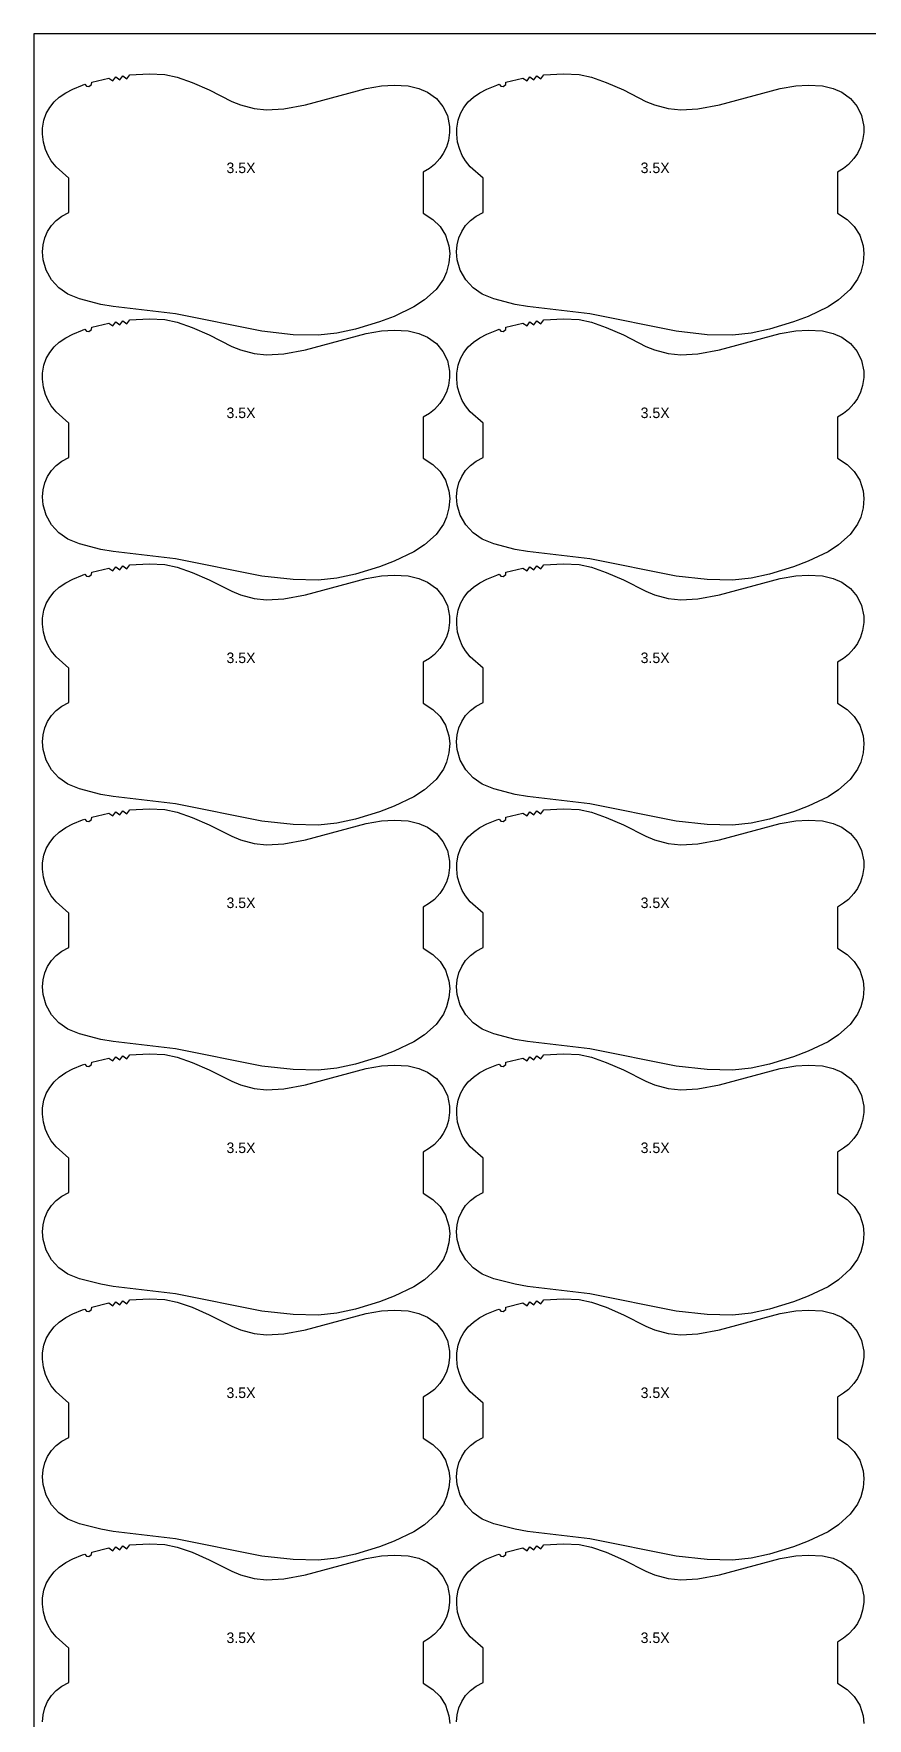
# Model space of a CAD drawing. Extents: x 0 to 1100, y -23 to 2000.
# Drawn here: x 0 to 473, y 1043 to 2000 of the extents above; entities that cross this region are included whole.
import ezdxf

# ---------------------------------------------------------------- set-up
doc = ezdxf.new("R2010")
doc.units = 0
for name, color, linetype in [('BORDER', 7, 'CONTINUOUS'), ('SIZE_3_5', 9, 'CONTINUOUS'), ('TEXT_LABELS', 7, 'CONTINUOUS')]:
    doc.layers.add(name, color=color, linetype=linetype)

msp = doc.modelspace()

# ---------------------------------------------------------------- linework, layer by layer
at = {"layer": 'BORDER', "color": 7, "linetype": 'CONTINUOUS'}
msp.add_lwpolyline([(0, 0), (1100, 0), (1100, 2000), (0, 2000)], close=True, dxfattribs=at)
at = {"layer": 'SIZE_3_5', "color": 9, "linetype": 'CONTINUOUS'}
for points in [[(29.1367, 1971.3028), (30.0107, 1970.1963), (31.3976, 1969.9415), (32.8591, 1971.073), (32.9597, 1972.4794), (42.6819, 1974.8055), (44.9945, 1973.1986), (46.6211, 1975.4983), (48.8874, 1973.8209), (50.5789, 1976.0783), (52.8131, 1974.3543), (54.5475, 1976.5782), (65.6331, 1977.2432), (74.535, 1976.7342), (81.5192, 1975.3028), (89.9354, 1972.3473), (99.7433, 1968.0601), (112.4596, 1961.5769), (117.4317, 1959.5984), (125.1784, 1957.5088), (132.2641, 1956.7103), (142.0453, 1957.3544), (154.3313, 1959.5901), (188.8109, 1968.7867), (197.5948, 1970.3351), (204.7116, 1970.8172), (212.7217, 1970.3208), (218.801, 1968.9341), (223.7008, 1966.8001), (228.7448, 1963.1428), (232.4488, 1958.6999), (234.9571, 1953.4881), (236.1992, 1947.3841), (236.231, 1943.8176), (235.6013, 1939.4046), (234.4026, 1935.5789), (232.6204, 1931.9864), (230.6005, 1929.0457), (227.5779, 1925.7712), (224.8142, 1923.5156), (221.2755, 1921.3396), (221.2755, 1897.9894), (226.7511, 1894.4754), (230.8702, 1890.4218), (233.9156, 1885.4982), (235.8278, 1879.5699), (236.2749, 1875.1381), (235.8608, 1869.8081), (234.4979, 1864.6362), (232.6805, 1860.5647), (228.5288, 1854.7867), (221.9036, 1848.8261), (215.957, 1844.89), (204.7033, 1839.4752), (196.3692, 1836.3013), (182.7026, 1832.1891), (172.2389, 1829.9343), (161.5986, 1828.82), (147.3306, 1829.0585), (129.604, 1831.0468), (80.6311, 1840.9262), (45.1921, 1845.1015), (38.1523, 1846.2705), (26.0557, 1849.3705), (19.4802, 1852.109), (14.3618, 1855.6696), (10.1347, 1860.2501), (7.0431, 1865.661), (5.3337, 1871.6506), (5, 1876.0959), (5.3444, 1880.0914), (6.3183, 1883.9823), (7.9188, 1887.6585), (10.121, 1891.0099), (12.8589, 1893.9388), (16.0442, 1896.3764), (20, 1898.4868), (20, 1917.8706), (12.7466, 1924.2925), (9.9835, 1927.7874), (8.182, 1930.8609), (6.7776, 1934.1419), (5.5782, 1938.437), (5.0279, 1942.8594), (5.0891, 1946.4258), (5.8421, 1950.8147), (7.1748, 1954.5978), (9.0974, 1958.1211), (11.5678, 1961.2786), (14.5244, 1963.9812), (18.2139, 1966.492), (22.1573, 1968.5735), (27.7836, 1970.8432)], [(264.3537, 1971.3028), (265.2277, 1970.1963), (266.6146, 1969.9415), (268.0761, 1971.073), (268.1767, 1972.4794), (277.8989, 1974.8055), (280.2115, 1973.1986), (281.8381, 1975.4983), (284.1044, 1973.8209), (285.7959, 1976.0783), (288.0301, 1974.3543), (289.7645, 1976.5782), (300.8501, 1977.2432), (309.752, 1976.7342), (316.7362, 1975.3028), (325.1524, 1972.3473), (334.9603, 1968.0601), (347.6766, 1961.5769), (352.6487, 1959.5984), (360.3954, 1957.5088), (367.4811, 1956.7103), (377.2623, 1957.3544), (389.5483, 1959.5901), (424.0279, 1968.7867), (432.8118, 1970.3351), (439.9286, 1970.8172), (447.9387, 1970.3208), (454.018, 1968.9341), (458.9178, 1966.8001), (463.9618, 1963.1428), (467.6658, 1958.6999), (470.1741, 1953.4881), (471.4162, 1947.3841), (471.448, 1943.8176), (470.8183, 1939.4046), (469.6196, 1935.5789), (467.8374, 1931.9864), (465.8175, 1929.0457), (462.7949, 1925.7712), (460.0312, 1923.5156), (456.4925, 1921.3396), (456.4925, 1897.9894), (461.9681, 1894.4754), (466.0872, 1890.4218), (469.1326, 1885.4982), (471.0448, 1879.5699), (471.4919, 1875.1381), (471.0778, 1869.8081), (469.7149, 1864.6362), (467.8975, 1860.5647), (463.7458, 1854.7867), (457.1206, 1848.8261), (451.174, 1844.89), (439.9203, 1839.4752), (431.5862, 1836.3013), (417.9196, 1832.1891), (407.4559, 1829.9343), (396.8156, 1828.82), (382.5476, 1829.0585), (364.821, 1831.0468), (315.8481, 1840.9262), (280.4091, 1845.1015), (273.3693, 1846.2705), (261.2727, 1849.3705), (254.6972, 1852.109), (249.5788, 1855.6696), (245.3517, 1860.2501), (242.2601, 1865.661), (240.5507, 1871.6506), (240.217, 1876.0959), (240.5614, 1880.0914), (241.5353, 1883.9823), (243.1358, 1887.6585), (245.338, 1891.0099), (248.0759, 1893.9388), (251.2612, 1896.3764), (255.217, 1898.4868), (255.217, 1917.8706), (247.9636, 1924.2925), (245.2005, 1927.7874), (243.399, 1930.8609), (241.9946, 1934.1419), (240.7952, 1938.437), (240.2449, 1942.8594), (240.3061, 1946.4258), (241.0591, 1950.8147), (242.3918, 1954.5978), (244.3144, 1958.1211), (246.7848, 1961.2786), (249.7414, 1963.9812), (253.4309, 1966.492), (257.3743, 1968.5735), (263.0006, 1970.8432)], [(29.1367, 1832.1628), (30.0107, 1831.0563), (31.3976, 1830.8015), (32.8591, 1831.933), (32.9597, 1833.3394), (42.6819, 1835.6655), (44.9945, 1834.0586), (46.6211, 1836.3583), (48.8874, 1834.6809), (50.5789, 1836.9383), (52.8131, 1835.2143), (54.5475, 1837.4382), (65.6331, 1838.1032), (74.535, 1837.5942), (81.5192, 1836.1628), (89.9354, 1833.2073), (99.7433, 1828.9201), (112.4596, 1822.4369), (117.4317, 1820.4584), (125.1784, 1818.3688), (132.2641, 1817.5703), (142.0453, 1818.2144), (154.3313, 1820.4501), (188.8109, 1829.6467), (197.5948, 1831.1951), (204.7116, 1831.6772), (212.7217, 1831.1808), (218.801, 1829.7941), (223.7008, 1827.6601), (228.7448, 1824.0028), (232.4488, 1819.5599), (234.9571, 1814.3481), (236.1992, 1808.2441), (236.231, 1804.6776), (235.6013, 1800.2646), (234.4026, 1796.4389), (232.6204, 1792.8464), (230.6005, 1789.9057), (227.5779, 1786.6312), (224.8142, 1784.3756), (221.2755, 1782.1996), (221.2755, 1758.8494), (226.7511, 1755.3354), (230.8702, 1751.2818), (233.9156, 1746.3582), (235.8278, 1740.4299), (236.2749, 1735.9981), (235.8608, 1730.6681), (234.4979, 1725.4962), (232.6805, 1721.4247), (228.5288, 1715.6467), (221.9036, 1709.6861), (215.957, 1705.75), (204.7033, 1700.3352), (196.3692, 1697.1613), (182.7026, 1693.0491), (172.2389, 1690.7943), (161.5986, 1689.68), (147.3306, 1689.9185), (129.604, 1691.9068), (80.6311, 1701.7862), (45.1921, 1705.9615), (38.1523, 1707.1305), (26.0557, 1710.2305), (19.4802, 1712.969), (14.3618, 1716.5296), (10.1347, 1721.1101), (7.0431, 1726.521), (5.3337, 1732.5106), (5, 1736.9559), (5.3444, 1740.9514), (6.3183, 1744.8423), (7.9188, 1748.5185), (10.121, 1751.8699), (12.8589, 1754.7988), (16.0442, 1757.2364), (20, 1759.3468), (20, 1778.7306), (12.7466, 1785.1525), (9.9835, 1788.6474), (8.182, 1791.7209), (6.7776, 1795.0019), (5.5782, 1799.297), (5.0279, 1803.7194), (5.0891, 1807.2858), (5.8421, 1811.6747), (7.1748, 1815.4578), (9.0974, 1818.9811), (11.5678, 1822.1386), (14.5244, 1824.8412), (18.2139, 1827.352), (22.1573, 1829.4335), (27.7836, 1831.7032)], [(264.3537, 1832.1628), (265.2277, 1831.0563), (266.6146, 1830.8015), (268.0761, 1831.933), (268.1767, 1833.3394), (277.8989, 1835.6655), (280.2115, 1834.0586), (281.8381, 1836.3583), (284.1044, 1834.6809), (285.7959, 1836.9383), (288.0301, 1835.2143), (289.7645, 1837.4382), (300.8501, 1838.1032), (309.752, 1837.5942), (316.7362, 1836.1628), (325.1524, 1833.2073), (334.9603, 1828.9201), (347.6766, 1822.4369), (352.6487, 1820.4584), (360.3954, 1818.3688), (367.4811, 1817.5703), (377.2623, 1818.2144), (389.5483, 1820.4501), (424.0279, 1829.6467), (432.8118, 1831.1951), (439.9286, 1831.6772), (447.9387, 1831.1808), (454.018, 1829.7941), (458.9178, 1827.6601), (463.9618, 1824.0028), (467.6658, 1819.5599), (470.1741, 1814.3481), (471.4162, 1808.2441), (471.448, 1804.6776), (470.8183, 1800.2646), (469.6196, 1796.4389), (467.8374, 1792.8464), (465.8175, 1789.9057), (462.7949, 1786.6312), (460.0312, 1784.3756), (456.4925, 1782.1996), (456.4925, 1758.8494), (461.9681, 1755.3354), (466.0872, 1751.2818), (469.1326, 1746.3582), (471.0448, 1740.4299), (471.4919, 1735.9981), (471.0778, 1730.6681), (469.7149, 1725.4962), (467.8975, 1721.4247), (463.7458, 1715.6467), (457.1206, 1709.6861), (451.174, 1705.75), (439.9203, 1700.3352), (431.5862, 1697.1613), (417.9196, 1693.0491), (407.4559, 1690.7943), (396.8156, 1689.68), (382.5476, 1689.9185), (364.821, 1691.9068), (315.8481, 1701.7862), (280.4091, 1705.9615), (273.3693, 1707.1305), (261.2727, 1710.2305), (254.6972, 1712.969), (249.5788, 1716.5296), (245.3517, 1721.1101), (242.2601, 1726.521), (240.5507, 1732.5106), (240.217, 1736.9559), (240.5614, 1740.9514), (241.5353, 1744.8423), (243.1358, 1748.5185), (245.338, 1751.8699), (248.0759, 1754.7988), (251.2612, 1757.2364), (255.217, 1759.3468), (255.217, 1778.7306), (247.9636, 1785.1525), (245.2005, 1788.6474), (243.399, 1791.7209), (241.9946, 1795.0019), (240.7952, 1799.297), (240.2449, 1803.7194), (240.3061, 1807.2858), (241.0591, 1811.6747), (242.3918, 1815.4578), (244.3144, 1818.9811), (246.7848, 1822.1386), (249.7414, 1824.8412), (253.4309, 1827.352), (257.3743, 1829.4335), (263.0006, 1831.7032)], [(29.1367, 1693.0228), (30.0107, 1691.9163), (31.3976, 1691.6615), (32.8591, 1692.793), (32.9597, 1694.1994), (42.6819, 1696.5255), (44.9945, 1694.9186), (46.6211, 1697.2183), (48.8874, 1695.5409), (50.5789, 1697.7983), (52.8131, 1696.0743), (54.5475, 1698.2982), (65.6331, 1698.9632), (74.535, 1698.4542), (81.5192, 1697.0228), (89.9354, 1694.0673), (99.7433, 1689.7801), (112.4596, 1683.2969), (117.4317, 1681.3184), (125.1784, 1679.2288), (132.2641, 1678.4303), (142.0453, 1679.0744), (154.3313, 1681.3101), (188.8109, 1690.5067), (197.5948, 1692.0551), (204.7116, 1692.5372), (212.7217, 1692.0408), (218.801, 1690.6541), (223.7008, 1688.5201), (228.7448, 1684.8628), (232.4488, 1680.4199), (234.9571, 1675.2081), (236.1992, 1669.1041), (236.231, 1665.5376), (235.6013, 1661.1246), (234.4026, 1657.2989), (232.6204, 1653.7064), (230.6005, 1650.7657), (227.5779, 1647.4912), (224.8142, 1645.2356), (221.2755, 1643.0596), (221.2755, 1619.7094), (226.7511, 1616.1954), (230.8702, 1612.1418), (233.9156, 1607.2182), (235.8278, 1601.2899), (236.2749, 1596.8581), (235.8608, 1591.5281), (234.4979, 1586.3562), (232.6805, 1582.2847), (228.5288, 1576.5067), (221.9036, 1570.5461), (215.957, 1566.61), (204.7033, 1561.1952), (196.3692, 1558.0213), (182.7026, 1553.9091), (172.2389, 1551.6543), (161.5986, 1550.54), (147.3306, 1550.7785), (129.604, 1552.7668), (80.6311, 1562.6462), (45.1921, 1566.8215), (38.1523, 1567.9905), (26.0557, 1571.0905), (19.4802, 1573.829), (14.3618, 1577.3896), (10.1347, 1581.9701), (7.0431, 1587.381), (5.3337, 1593.3706), (5, 1597.8159), (5.3444, 1601.8114), (6.3183, 1605.7023), (7.9188, 1609.3785), (10.121, 1612.7299), (12.8589, 1615.6588), (16.0442, 1618.0964), (20, 1620.2068), (20, 1639.5906), (12.7466, 1646.0125), (9.9835, 1649.5074), (8.182, 1652.5809), (6.7776, 1655.8619), (5.5782, 1660.157), (5.0279, 1664.5794), (5.0891, 1668.1458), (5.8421, 1672.5347), (7.1748, 1676.3178), (9.0974, 1679.8411), (11.5678, 1682.9986), (14.5244, 1685.7012), (18.2139, 1688.212), (22.1573, 1690.2935), (27.7836, 1692.5632)], [(264.3537, 1693.0228), (265.2277, 1691.9163), (266.6146, 1691.6615), (268.0761, 1692.793), (268.1767, 1694.1994), (277.8989, 1696.5255), (280.2115, 1694.9186), (281.8381, 1697.2183), (284.1044, 1695.5409), (285.7959, 1697.7983), (288.0301, 1696.0743), (289.7645, 1698.2982), (300.8501, 1698.9632), (309.752, 1698.4542), (316.7362, 1697.0228), (325.1524, 1694.0673), (334.9603, 1689.7801), (347.6766, 1683.2969), (352.6487, 1681.3184), (360.3954, 1679.2288), (367.4811, 1678.4303), (377.2623, 1679.0744), (389.5483, 1681.3101), (424.0279, 1690.5067), (432.8118, 1692.0551), (439.9286, 1692.5372), (447.9387, 1692.0408), (454.018, 1690.6541), (458.9178, 1688.5201), (463.9618, 1684.8628), (467.6658, 1680.4199), (470.1741, 1675.2081), (471.4162, 1669.1041), (471.448, 1665.5376), (470.8183, 1661.1246), (469.6196, 1657.2989), (467.8374, 1653.7064), (465.8175, 1650.7657), (462.7949, 1647.4912), (460.0312, 1645.2356), (456.4925, 1643.0596), (456.4925, 1619.7094), (461.9681, 1616.1954), (466.0872, 1612.1418), (469.1326, 1607.2182), (471.0448, 1601.2899), (471.4919, 1596.8581), (471.0778, 1591.5281), (469.7149, 1586.3562), (467.8975, 1582.2847), (463.7458, 1576.5067), (457.1206, 1570.5461), (451.174, 1566.61), (439.9203, 1561.1952), (431.5862, 1558.0213), (417.9196, 1553.9091), (407.4559, 1551.6543), (396.8156, 1550.54), (382.5476, 1550.7785), (364.821, 1552.7668), (315.8481, 1562.6462), (280.4091, 1566.8215), (273.3693, 1567.9905), (261.2727, 1571.0905), (254.6972, 1573.829), (249.5788, 1577.3896), (245.3517, 1581.9701), (242.2601, 1587.381), (240.5507, 1593.3706), (240.217, 1597.8159), (240.5614, 1601.8114), (241.5353, 1605.7023), (243.1358, 1609.3785), (245.338, 1612.7299), (248.0759, 1615.6588), (251.2612, 1618.0964), (255.217, 1620.2068), (255.217, 1639.5906), (247.9636, 1646.0125), (245.2005, 1649.5074), (243.399, 1652.5809), (241.9946, 1655.8619), (240.7952, 1660.157), (240.2449, 1664.5794), (240.3061, 1668.1458), (241.0591, 1672.5347), (242.3918, 1676.3178), (244.3144, 1679.8411), (246.7848, 1682.9986), (249.7414, 1685.7012), (253.4309, 1688.212), (257.3743, 1690.2935), (263.0006, 1692.5632)], [(29.1367, 1553.8828), (30.0107, 1552.7763), (31.3976, 1552.5215), (32.8591, 1553.653), (32.9597, 1555.0594), (42.6819, 1557.3855), (44.9945, 1555.7786), (46.6211, 1558.0783), (48.8874, 1556.4009), (50.5789, 1558.6583), (52.8131, 1556.9343), (54.5475, 1559.1582), (65.6331, 1559.8232), (74.535, 1559.3142), (81.5192, 1557.8828), (89.9354, 1554.9273), (99.7433, 1550.6401), (112.4596, 1544.1569), (117.4317, 1542.1784), (125.1784, 1540.0888), (132.2641, 1539.2903), (142.0453, 1539.9344), (154.3313, 1542.1701), (188.8109, 1551.3667), (197.5948, 1552.9151), (204.7116, 1553.3972), (212.7217, 1552.9008), (218.801, 1551.5141), (223.7008, 1549.3801), (228.7448, 1545.7228), (232.4488, 1541.2799), (234.9571, 1536.0681), (236.1992, 1529.9641), (236.231, 1526.3976), (235.6013, 1521.9846), (234.4026, 1518.1589), (232.6204, 1514.5664), (230.6005, 1511.6257), (227.5779, 1508.3512), (224.8142, 1506.0956), (221.2755, 1503.9196), (221.2755, 1480.5694), (226.7511, 1477.0554), (230.8702, 1473.0018), (233.9156, 1468.0782), (235.8278, 1462.1499), (236.2749, 1457.7181), (235.8608, 1452.3881), (234.4979, 1447.2162), (232.6805, 1443.1447), (228.5288, 1437.3667), (221.9036, 1431.4061), (215.957, 1427.47), (204.7033, 1422.0552), (196.3692, 1418.8813), (182.7026, 1414.7691), (172.2389, 1412.5143), (161.5986, 1411.4), (147.3306, 1411.6385), (129.604, 1413.6268), (80.6311, 1423.5062), (45.1921, 1427.6815), (38.1523, 1428.8505), (26.0557, 1431.9505), (19.4802, 1434.689), (14.3618, 1438.2496), (10.1347, 1442.8301), (7.0431, 1448.241), (5.3337, 1454.2306), (5, 1458.6759), (5.3444, 1462.6714), (6.3183, 1466.5623), (7.9188, 1470.2385), (10.121, 1473.5899), (12.8589, 1476.5188), (16.0442, 1478.9564), (20, 1481.0668), (20, 1500.4506), (12.7466, 1506.8725), (9.9835, 1510.3674), (8.182, 1513.4409), (6.7776, 1516.7219), (5.5782, 1521.017), (5.0279, 1525.4394), (5.0891, 1529.0058), (5.8421, 1533.3947), (7.1748, 1537.1778), (9.0974, 1540.7011), (11.5678, 1543.8586), (14.5244, 1546.5612), (18.2139, 1549.072), (22.1573, 1551.1535), (27.7836, 1553.4232)], [(264.3537, 1553.8828), (265.2277, 1552.7763), (266.6146, 1552.5215), (268.0761, 1553.653), (268.1767, 1555.0594), (277.8989, 1557.3855), (280.2115, 1555.7786), (281.8381, 1558.0783), (284.1044, 1556.4009), (285.7959, 1558.6583), (288.0301, 1556.9343), (289.7645, 1559.1582), (300.8501, 1559.8232), (309.752, 1559.3142), (316.7362, 1557.8828), (325.1524, 1554.9273), (334.9603, 1550.6401), (347.6766, 1544.1569), (352.6487, 1542.1784), (360.3954, 1540.0888), (367.4811, 1539.2903), (377.2623, 1539.9344), (389.5483, 1542.1701), (424.0279, 1551.3667), (432.8118, 1552.9151), (439.9286, 1553.3972), (447.9387, 1552.9008), (454.018, 1551.5141), (458.9178, 1549.3801), (463.9618, 1545.7228), (467.6658, 1541.2799), (470.1741, 1536.0681), (471.4162, 1529.9641), (471.448, 1526.3976), (470.8183, 1521.9846), (469.6196, 1518.1589), (467.8374, 1514.5664), (465.8175, 1511.6257), (462.7949, 1508.3512), (460.0312, 1506.0956), (456.4925, 1503.9196), (456.4925, 1480.5694), (461.9681, 1477.0554), (466.0872, 1473.0018), (469.1326, 1468.0782), (471.0448, 1462.1499), (471.4919, 1457.7181), (471.0778, 1452.3881), (469.7149, 1447.2162), (467.8975, 1443.1447), (463.7458, 1437.3667), (457.1206, 1431.4061), (451.174, 1427.47), (439.9203, 1422.0552), (431.5862, 1418.8813), (417.9196, 1414.7691), (407.4559, 1412.5143), (396.8156, 1411.4), (382.5476, 1411.6385), (364.821, 1413.6268), (315.8481, 1423.5062), (280.4091, 1427.6815), (273.3693, 1428.8505), (261.2727, 1431.9505), (254.6972, 1434.689), (249.5788, 1438.2496), (245.3517, 1442.8301), (242.2601, 1448.241), (240.5507, 1454.2306), (240.217, 1458.6759), (240.5614, 1462.6714), (241.5353, 1466.5623), (243.1358, 1470.2385), (245.338, 1473.5899), (248.0759, 1476.5188), (251.2612, 1478.9564), (255.217, 1481.0668), (255.217, 1500.4506), (247.9636, 1506.8725), (245.2005, 1510.3674), (243.399, 1513.4409), (241.9946, 1516.7219), (240.7952, 1521.017), (240.2449, 1525.4394), (240.3061, 1529.0058), (241.0591, 1533.3947), (242.3918, 1537.1778), (244.3144, 1540.7011), (246.7848, 1543.8586), (249.7414, 1546.5612), (253.4309, 1549.072), (257.3743, 1551.1535), (263.0006, 1553.4232)], [(29.1367, 1414.7428), (30.0107, 1413.6363), (31.3976, 1413.3815), (32.8591, 1414.513), (32.9597, 1415.9194), (42.6819, 1418.2455), (44.9945, 1416.6386), (46.6211, 1418.9383), (48.8874, 1417.2609), (50.5789, 1419.5183), (52.8131, 1417.7943), (54.5475, 1420.0182), (65.6331, 1420.6832), (74.535, 1420.1742), (81.5192, 1418.7428), (89.9354, 1415.7873), (99.7433, 1411.5001), (112.4596, 1405.0169), (117.4317, 1403.0384), (125.1784, 1400.9488), (132.2641, 1400.1503), (142.0453, 1400.7944), (154.3313, 1403.0301), (188.8109, 1412.2267), (197.5948, 1413.7751), (204.7116, 1414.2572), (212.7217, 1413.7608), (218.801, 1412.3741), (223.7008, 1410.2401), (228.7448, 1406.5828), (232.4488, 1402.1399), (234.9571, 1396.9281), (236.1992, 1390.8241), (236.231, 1387.2576), (235.6013, 1382.8446), (234.4026, 1379.0189), (232.6204, 1375.4264), (230.6005, 1372.4857), (227.5779, 1369.2112), (224.8142, 1366.9556), (221.2755, 1364.7796), (221.2755, 1341.4294), (226.7511, 1337.9154), (230.8702, 1333.8618), (233.9156, 1328.9382), (235.8278, 1323.0099), (236.2749, 1318.5781), (235.8608, 1313.2481), (234.4979, 1308.0762), (232.6805, 1304.0047), (228.5288, 1298.2267), (221.9036, 1292.2661), (215.957, 1288.33), (204.7033, 1282.9152), (196.3692, 1279.7413), (182.7026, 1275.6291), (172.2389, 1273.3743), (161.5986, 1272.26), (147.3306, 1272.4985), (129.604, 1274.4868), (80.6311, 1284.3662), (45.1921, 1288.5415), (38.1523, 1289.7105), (26.0557, 1292.8105), (19.4802, 1295.549), (14.3618, 1299.1096), (10.1347, 1303.6901), (7.0431, 1309.101), (5.3337, 1315.0906), (5, 1319.5359), (5.3444, 1323.5314), (6.3183, 1327.4223), (7.9188, 1331.0985), (10.121, 1334.4499), (12.8589, 1337.3788), (16.0442, 1339.8164), (20, 1341.9268), (20, 1361.3106), (12.7466, 1367.7325), (9.9835, 1371.2274), (8.182, 1374.3009), (6.7776, 1377.5819), (5.5782, 1381.877), (5.0279, 1386.2994), (5.0891, 1389.8658), (5.8421, 1394.2547), (7.1748, 1398.0378), (9.0974, 1401.5611), (11.5678, 1404.7186), (14.5244, 1407.4212), (18.2139, 1409.932), (22.1573, 1412.0135), (27.7836, 1414.2832)], [(264.3537, 1414.7428), (265.2277, 1413.6363), (266.6146, 1413.3815), (268.0761, 1414.513), (268.1767, 1415.9194), (277.8989, 1418.2455), (280.2115, 1416.6386), (281.8381, 1418.9383), (284.1044, 1417.2609), (285.7959, 1419.5183), (288.0301, 1417.7943), (289.7645, 1420.0182), (300.8501, 1420.6832), (309.752, 1420.1742), (316.7362, 1418.7428), (325.1524, 1415.7873), (334.9603, 1411.5001), (347.6766, 1405.0169), (352.6487, 1403.0384), (360.3954, 1400.9488), (367.4811, 1400.1503), (377.2623, 1400.7944), (389.5483, 1403.0301), (424.0279, 1412.2267), (432.8118, 1413.7751), (439.9286, 1414.2572), (447.9387, 1413.7608), (454.018, 1412.3741), (458.9178, 1410.2401), (463.9618, 1406.5828), (467.6658, 1402.1399), (470.1741, 1396.9281), (471.4162, 1390.8241), (471.448, 1387.2576), (470.8183, 1382.8446), (469.6196, 1379.0189), (467.8374, 1375.4264), (465.8175, 1372.4857), (462.7949, 1369.2112), (460.0312, 1366.9556), (456.4925, 1364.7796), (456.4925, 1341.4294), (461.9681, 1337.9154), (466.0872, 1333.8618), (469.1326, 1328.9382), (471.0448, 1323.0099), (471.4919, 1318.5781), (471.0778, 1313.2481), (469.7149, 1308.0762), (467.8975, 1304.0047), (463.7458, 1298.2267), (457.1206, 1292.2661), (451.174, 1288.33), (439.9203, 1282.9152), (431.5862, 1279.7413), (417.9196, 1275.6291), (407.4559, 1273.3743), (396.8156, 1272.26), (382.5476, 1272.4985), (364.821, 1274.4868), (315.8481, 1284.3662), (280.4091, 1288.5415), (273.3693, 1289.7105), (261.2727, 1292.8105), (254.6972, 1295.549), (249.5788, 1299.1096), (245.3517, 1303.6901), (242.2601, 1309.101), (240.5507, 1315.0906), (240.217, 1319.5359), (240.5614, 1323.5314), (241.5353, 1327.4223), (243.1358, 1331.0985), (245.338, 1334.4499), (248.0759, 1337.3788), (251.2612, 1339.8164), (255.217, 1341.9268), (255.217, 1361.3106), (247.9636, 1367.7325), (245.2005, 1371.2274), (243.399, 1374.3009), (241.9946, 1377.5819), (240.7952, 1381.877), (240.2449, 1386.2994), (240.3061, 1389.8658), (241.0591, 1394.2547), (242.3918, 1398.0378), (244.3144, 1401.5611), (246.7848, 1404.7186), (249.7414, 1407.4212), (253.4309, 1409.932), (257.3743, 1412.0135), (263.0006, 1414.2832)], [(29.1367, 1275.6028), (30.0107, 1274.4963), (31.3976, 1274.2415), (32.8591, 1275.373), (32.9597, 1276.7794), (42.6819, 1279.1055), (44.9945, 1277.4986), (46.6211, 1279.7983), (48.8874, 1278.1209), (50.5789, 1280.3783), (52.8131, 1278.6543), (54.5475, 1280.8782), (65.6331, 1281.5432), (74.535, 1281.0342), (81.5192, 1279.6028), (89.9354, 1276.6473), (99.7433, 1272.3601), (112.4596, 1265.8769), (117.4317, 1263.8984), (125.1784, 1261.8088), (132.2641, 1261.0103), (142.0453, 1261.6544), (154.3313, 1263.8901), (188.8109, 1273.0867), (197.5948, 1274.6351), (204.7116, 1275.1172), (212.7217, 1274.6208), (218.801, 1273.2341), (223.7008, 1271.1001), (228.7448, 1267.4428), (232.4488, 1262.9999), (234.9571, 1257.7881), (236.1992, 1251.6841), (236.231, 1248.1176), (235.6013, 1243.7046), (234.4026, 1239.8789), (232.6204, 1236.2864), (230.6005, 1233.3457), (227.5779, 1230.0712), (224.8142, 1227.8156), (221.2755, 1225.6396), (221.2755, 1202.2894), (226.7511, 1198.7754), (230.8702, 1194.7218), (233.9156, 1189.7982), (235.8278, 1183.8699), (236.2749, 1179.4381), (235.8608, 1174.1081), (234.4979, 1168.9362), (232.6805, 1164.8647), (228.5288, 1159.0867), (221.9036, 1153.1261), (215.957, 1149.19), (204.7033, 1143.7752), (196.3692, 1140.6013), (182.7026, 1136.4891), (172.2389, 1134.2343), (161.5986, 1133.12), (147.3306, 1133.3585), (129.604, 1135.3468), (80.6311, 1145.2262), (45.1921, 1149.4015), (38.1523, 1150.5705), (26.0557, 1153.6705), (19.4802, 1156.409), (14.3618, 1159.9696), (10.1347, 1164.5501), (7.0431, 1169.961), (5.3337, 1175.9506), (5, 1180.3959), (5.3444, 1184.3914), (6.3183, 1188.2823), (7.9188, 1191.9585), (10.121, 1195.3099), (12.8589, 1198.2388), (16.0442, 1200.6764), (20, 1202.7868), (20, 1222.1706), (12.7466, 1228.5925), (9.9835, 1232.0874), (8.182, 1235.1609), (6.7776, 1238.4419), (5.5782, 1242.737), (5.0279, 1247.1594), (5.0891, 1250.7258), (5.8421, 1255.1147), (7.1748, 1258.8978), (9.0974, 1262.4211), (11.5678, 1265.5786), (14.5244, 1268.2812), (18.2139, 1270.792), (22.1573, 1272.8735), (27.7836, 1275.1432)], [(264.3537, 1275.6028), (265.2277, 1274.4963), (266.6146, 1274.2415), (268.0761, 1275.373), (268.1767, 1276.7794), (277.8989, 1279.1055), (280.2115, 1277.4986), (281.8381, 1279.7983), (284.1044, 1278.1209), (285.7959, 1280.3783), (288.0301, 1278.6543), (289.7645, 1280.8782), (300.8501, 1281.5432), (309.752, 1281.0342), (316.7362, 1279.6028), (325.1524, 1276.6473), (334.9603, 1272.3601), (347.6766, 1265.8769), (352.6487, 1263.8984), (360.3954, 1261.8088), (367.4811, 1261.0103), (377.2623, 1261.6544), (389.5483, 1263.8901), (424.0279, 1273.0867), (432.8118, 1274.6351), (439.9286, 1275.1172), (447.9387, 1274.6208), (454.018, 1273.2341), (458.9178, 1271.1001), (463.9618, 1267.4428), (467.6658, 1262.9999), (470.1741, 1257.7881), (471.4162, 1251.6841), (471.448, 1248.1176), (470.8183, 1243.7046), (469.6196, 1239.8789), (467.8374, 1236.2864), (465.8175, 1233.3457), (462.7949, 1230.0712), (460.0312, 1227.8156), (456.4925, 1225.6396), (456.4925, 1202.2894), (461.9681, 1198.7754), (466.0872, 1194.7218), (469.1326, 1189.7982), (471.0448, 1183.8699), (471.4919, 1179.4381), (471.0778, 1174.1081), (469.7149, 1168.9362), (467.8975, 1164.8647), (463.7458, 1159.0867), (457.1206, 1153.1261), (451.174, 1149.19), (439.9203, 1143.7752), (431.5862, 1140.6013), (417.9196, 1136.4891), (407.4559, 1134.2343), (396.8156, 1133.12), (382.5476, 1133.3585), (364.821, 1135.3468), (315.8481, 1145.2262), (280.4091, 1149.4015), (273.3693, 1150.5705), (261.2727, 1153.6705), (254.6972, 1156.409), (249.5788, 1159.9696), (245.3517, 1164.5501), (242.2601, 1169.961), (240.5507, 1175.9506), (240.217, 1180.3959), (240.5614, 1184.3914), (241.5353, 1188.2823), (243.1358, 1191.9585), (245.338, 1195.3099), (248.0759, 1198.2388), (251.2612, 1200.6764), (255.217, 1202.7868), (255.217, 1222.1706), (247.9636, 1228.5925), (245.2005, 1232.0874), (243.399, 1235.1609), (241.9946, 1238.4419), (240.7952, 1242.737), (240.2449, 1247.1594), (240.3061, 1250.7258), (241.0591, 1255.1147), (242.3918, 1258.8978), (244.3144, 1262.4211), (246.7848, 1265.5786), (249.7414, 1268.2812), (253.4309, 1270.792), (257.3743, 1272.8735), (263.0006, 1275.1432)]]:
    msp.add_lwpolyline(points, close=True, dxfattribs=at)
for points in [[(5, 1041.2559), (5.3444, 1045.2514), (6.3183, 1049.1423), (7.9188, 1052.8185), (10.121, 1056.1699), (12.8589, 1059.0988), (16.0442, 1061.5364), (20, 1063.6468), (20, 1083.0306), (12.7466, 1089.4525), (9.9835, 1092.9474), (8.182, 1096.0209), (6.7776, 1099.3019), (5.5782, 1103.597), (5.0279, 1108.0194), (5.0891, 1111.5858), (5.8421, 1115.9747), (7.1748, 1119.7578), (9.0974, 1123.2811), (11.5678, 1126.4386), (14.5244, 1129.1412), (18.2139, 1131.652), (22.1573, 1133.7335), (27.7836, 1136.0032), (29.1367, 1136.4628), (30.0107, 1135.3563), (31.3976, 1135.1015), (32.8591, 1136.233), (32.9597, 1137.6394), (42.6819, 1139.9655), (44.9945, 1138.3586), (46.6211, 1140.6583), (48.8874, 1138.9809), (50.5789, 1141.2383), (52.8131, 1139.5143), (54.5475, 1141.7382), (65.6331, 1142.4032), (74.535, 1141.8942), (81.5192, 1140.4628), (89.9354, 1137.5073), (99.7433, 1133.2201), (112.4596, 1126.7369), (117.4317, 1124.7584), (125.1784, 1122.6688), (132.2641, 1121.8703), (142.0453, 1122.5144), (154.3313, 1124.7501), (188.8109, 1133.9467), (197.5948, 1135.4951), (204.7116, 1135.9772), (212.7217, 1135.4808), (218.801, 1134.0941), (223.7008, 1131.9601), (228.7448, 1128.3028), (232.4488, 1123.8599), (234.9571, 1118.6481), (236.1992, 1112.5441), (236.231, 1108.9776), (235.6013, 1104.5646), (234.4026, 1100.7389), (232.6204, 1097.1464), (230.6005, 1094.2057), (227.5779, 1090.9312), (224.8142, 1088.6756), (221.2755, 1086.4996), (221.2755, 1063.1494), (226.7511, 1059.6354), (230.8702, 1055.5818), (233.9156, 1050.6582), (235.8278, 1044.7299), (236.2749, 1040.2981)], [(240.217, 1041.2559), (240.5614, 1045.2514), (241.5353, 1049.1423), (243.1358, 1052.8185), (245.338, 1056.1699), (248.0759, 1059.0988), (251.2612, 1061.5364), (255.217, 1063.6468), (255.217, 1083.0306), (247.9636, 1089.4525), (245.2005, 1092.9474), (243.399, 1096.0209), (241.9946, 1099.3019), (240.7952, 1103.597), (240.2449, 1108.0194), (240.3061, 1111.5858), (241.0591, 1115.9747), (242.3918, 1119.7578), (244.3144, 1123.2811), (246.7848, 1126.4386), (249.7414, 1129.1412), (253.4309, 1131.652), (257.3743, 1133.7335), (263.0006, 1136.0032), (264.3537, 1136.4628), (265.2277, 1135.3563), (266.6146, 1135.1015), (268.0761, 1136.233), (268.1767, 1137.6394), (277.8989, 1139.9655), (280.2115, 1138.3586), (281.8381, 1140.6583), (284.1044, 1138.9809), (285.7959, 1141.2383), (288.0301, 1139.5143), (289.7645, 1141.7382), (300.8501, 1142.4032), (309.752, 1141.8942), (316.7362, 1140.4628), (325.1524, 1137.5073), (334.9603, 1133.2201), (347.6766, 1126.7369), (352.6487, 1124.7584), (360.3954, 1122.6688), (367.4811, 1121.8703), (377.2623, 1122.5144), (389.5483, 1124.7501), (424.0279, 1133.9467), (432.8118, 1135.4951), (439.9286, 1135.9772), (447.9387, 1135.4808), (454.018, 1134.0941), (458.9178, 1131.9601), (463.9618, 1128.3028), (467.6658, 1123.8599), (470.1741, 1118.6481), (471.4162, 1112.5441), (471.448, 1108.9776), (470.8183, 1104.5646), (469.6196, 1100.7389), (467.8374, 1097.1464), (465.8175, 1094.2057), (462.7949, 1090.9312), (460.0312, 1088.6756), (456.4925, 1086.4996), (456.4925, 1063.1494), (461.9681, 1059.6354), (466.0872, 1055.5818), (469.1326, 1050.6582), (471.0448, 1044.7299), (471.4919, 1040.2981)]]:
    msp.add_lwpolyline(points, dxfattribs=at)

# ---------------------------------------------------------------- texts
at = {"layer": 'TEXT_LABELS', "color": 7}
for p in [(109.4947, 1920.817), (344.7117, 1920.817), (109.4947, 1781.677), (344.7117, 1781.677), (109.4947, 1642.537), (344.7117, 1642.537), (109.4947, 1503.397), (344.7117, 1503.397), (109.4947, 1364.257), (344.7117, 1364.257), (109.4947, 1225.117), (344.7117, 1225.117), (109.4947, 1085.977), (344.7117, 1085.977)]:
    msp.add_text('3.5X', height=6, dxfattribs=at).set_placement(p)

doc.saveas('drawing.dxf')
